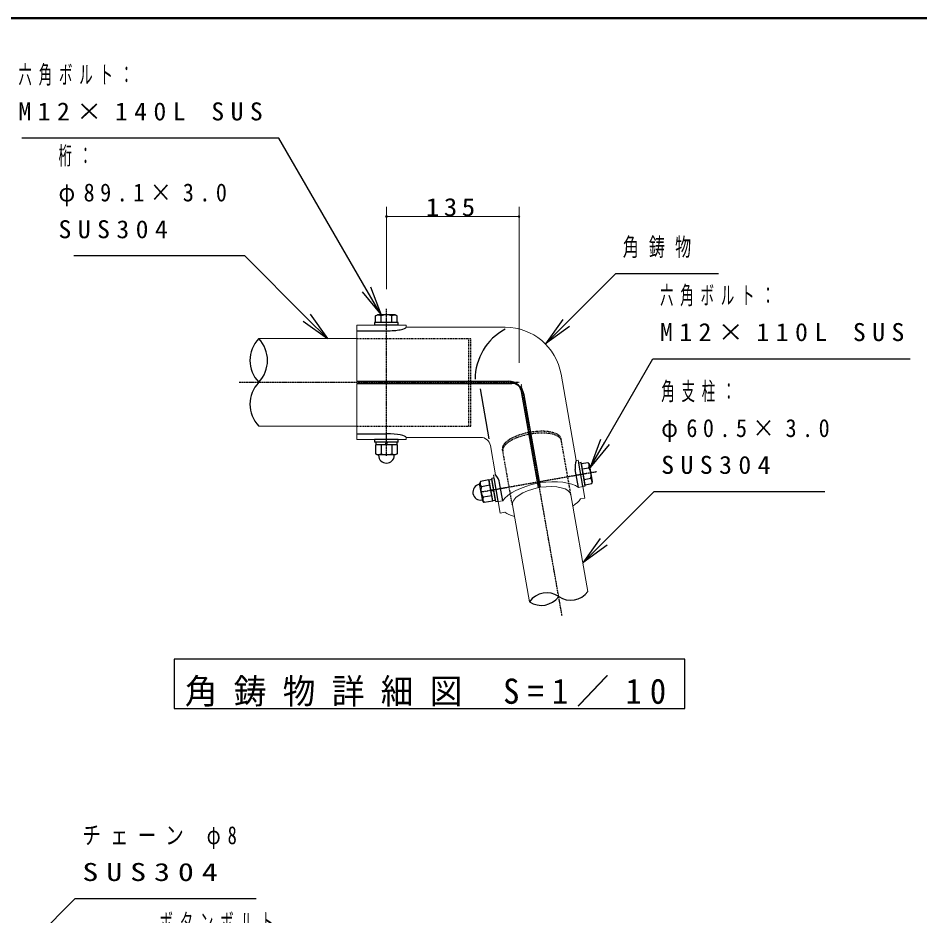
# Model space of a CAD drawing. Units: millimetres, scale not verified, with parts at other scales. Extents: x -35408 to 0, y -49934 to 13350.
# Drawn here: x -9602 to -5011, y 8778 to 13350 of the extents above; entities that cross this region are included whole.
import ezdxf

# ---------------------------------------------------------------- set-up
doc = ezdxf.new("R2010")
doc.units = ezdxf.units.MM
doc.linetypes.add('USER2', pattern=[6, 3, -1, 1, -1])
doc.linetypes.add('USER4', pattern=[8, 5, -3])
for name, color, linetype, lineweight in [('A3図枠', 7, 'Continuous', 25), ('線', 2, 'Continuous', 25), ('補助', 2, 'Continuous', 25)]:
    doc.layers.add(name, color=color, linetype=linetype, lineweight=lineweight)
doc.styles.add('ＭＳ ゴシック', font='')
doc.styles.get('ＭＳ ゴシック').set_extended_font_data('MS Gothic')

# ---------------------------------------------------------------- blocks, each defined once
blk = doc.blocks.new('dimension_origin')
at = {"color": 0, "linetype": 'Continuous', "lineweight": -2}
blk.add_circle((0, 0), 1.25, dxfattribs=at)

msp = doc.modelspace()

# ---------------------------------------------------------------- linework, layer by layer
at = {"layer": 'A3図枠', "lineweight": 50}
msp.add_line((0, 13350), (-19250, 13350), dxfattribs=at)
at = {"layer": '線', "color": 20, "linetype": 'USER2'}
for p, q in [((-7726.702, 11120.171), (-7726.702, 11870.171)), ((-8476.702, 11495.171), (-7051.702, 11495.171)), ((-6832.535, 10306.002), (-7040.623, 11486.125)), ((-6985.293, 11172.336), (-6997.58, 11242.018)), ((-6657.228, 11039.419), (-7248.113, 10935.23)), ((-6712.624, 11029.651), (-6786.484, 11016.627)), ((-7118.857, 10958.021), (-7192.718, 10944.997))]:
    msp.add_line(p, q, dxfattribs=at)
at = {"layer": '線'}
for p, q in [((-7666.702, 11799.171), (-7786.702, 11799.171)), ((-7786.702, 11799.171), (-7786.702, 11786.671)), ((-7781.55, 11833.485), (-7771.702, 11839.171)), ((-7781.55, 11799.171), (-7781.55, 11833.485)), ((-7671.853, 11799.171), (-7781.55, 11799.171)), ((-7681.702, 11839.171), (-7771.702, 11839.171)), ((-7754.126, 11799.171), (-7754.126, 11833.485)), ((-7699.278, 11799.171), (-7699.278, 11833.485)), ((-7671.853, 11833.485), (-7681.702, 11839.171)), ((-7671.853, 11799.171), (-7671.853, 11833.485)), ((-7666.702, 11786.671), (-7666.702, 11799.171)), ((-7876.702, 11757.716), (-7726.702, 11757.716)), ((-7666.702, 11786.671), (-7786.702, 11786.671)), ((-7876.702, 11500.421), (-7107.292, 11500.421)), ((-7876.702, 11489.921), (-7088.324, 11489.921)), ((-7203.345, 11206.828), (-7248.309, 11461.828)), ((-6952.761, 10959.044), (-7039.084, 11448.604)), ((-6942.913, 10960.781), (-7026.045, 11432.247)), ((-7876.702, 11232.627), (-7726.702, 11232.627)), ((-7666.702, 11203.671), (-7786.702, 11203.671)), ((-7786.702, 11203.671), (-7786.702, 11191.171)), ((-7666.702, 11191.171), (-7666.702, 11203.671)), ((-7666.702, 11191.171), (-7786.702, 11191.171)), ((-7671.853, 11176.171), (-7781.55, 11176.171)), ((-7781.55, 11176.171), (-7781.55, 11131.857)), ((-7672.952, 11191.171), (-7780.452, 11191.171)), ((-7780.452, 11191.171), (-7780.452, 11176.171)), ((-7672.952, 11176.171), (-7780.452, 11176.171)), ((-7754.126, 11176.171), (-7754.126, 11131.857)), ((-7731.558, 11176.171), (-7727.539, 11191.171)), ((-7725.864, 11176.171), (-7721.845, 11191.171)), ((-7699.278, 11176.171), (-7699.278, 11131.857)), ((-7672.952, 11191.171), (-7672.952, 11176.171)), ((-7671.853, 11176.171), (-7671.853, 11131.857)), ((-7781.55, 11131.857), (-7771.702, 11126.171)), ((-7681.702, 11126.171), (-7771.702, 11126.171)), ((-7766.702, 11123.671), (-7766.702, 11126.171)), ((-7686.702, 11123.671), (-7686.702, 11126.171)), ((-7671.853, 11131.857), (-7681.702, 11126.171)), ((-6735.353, 11086.569), (-6747.663, 11084.398)), ((-6726.825, 10966.221), (-6747.663, 11084.398)), ((-6714.515, 10968.392), (-6735.353, 11086.569)), ((-6734.458, 11081.495), (-6700.665, 11087.454)), ((-6715.41, 10973.465), (-6734.458, 11081.495)), ((-6700.665, 11087.454), (-6693.356, 11078.743)), ((-6677.727, 10990.11), (-6693.356, 11078.743)), ((-6749.279, 10960.083), (-6765.226, 11050.52)), ((-6729.696, 11054.488), (-6695.903, 11060.446)), ((-7253.828, 10974.839), (-7251.366, 10975.273)), ((-7248.345, 10990.883), (-7252.234, 10980.197)), ((-7236.606, 10891.565), (-7252.234, 10980.197)), ((-7204.704, 10998.578), (-7248.345, 10990.883)), ((-7185.655, 10890.548), (-7204.704, 10998.578)), ((-7189.741, 11000.102), (-7204.513, 10997.497)), ((-7185.846, 10891.63), (-7204.513, 10997.497)), ((-7178.516, 11008.427), (-7190.826, 11006.257)), ((-7169.989, 10888.08), (-7190.826, 11006.257)), ((-7171.074, 10894.235), (-7189.741, 11000.102)), ((-7157.678, 10890.25), (-7178.516, 11008.427)), ((-7134.479, 10892.162), (-7150.426, 10982.599)), ((-6720.172, 11000.473), (-6686.379, 11006.431)), ((-6715.41, 10973.465), (-6681.617, 10979.424)), ((-6681.617, 10979.424), (-6677.727, 10990.11)), ((-7199.942, 10971.571), (-7243.583, 10963.876)), ((-7196.023, 10949.346), (-7180.553, 10947.993)), ((-7195.034, 10943.739), (-7179.564, 10942.385)), ((-6726.825, 10966.221), (-6714.515, 10968.392)), ((-7239.936, 10896.055), (-7237.474, 10896.489)), ((-7229.296, 10882.853), (-7236.606, 10891.565)), ((-7190.417, 10917.556), (-7234.058, 10909.861)), ((-7185.655, 10890.548), (-7229.296, 10882.853)), ((-7171.074, 10894.235), (-7185.846, 10891.63)), ((-7169.989, 10888.08), (-7157.678, 10890.25))]:
    msp.add_line(p, q, dxfattribs=at)
at = {"layer": '線', "color": 7, "lineweight": 13}
for p, q in [((-7876.702, 11500.421), (-7876.702, 11786.671)), ((-7626.702, 11786.671), (-7876.702, 11786.671)), ((-7626.702, 11775.421), (-7626.702, 11786.671)), ((-7626.702, 11775.421), (-7121.953, 11775.421)), ((-8376.702, 11717.921), (-7876.702, 11717.921)), ((-6760.116, 11097.434), (-6837.59, 11536.812)), ((-7876.702, 11203.671), (-7876.702, 11489.921)), ((-8376.702, 11272.421), (-7876.702, 11272.421)), ((-7876.702, 11203.671), (-7626.702, 11203.671)), ((-7626.702, 11203.671), (-7626.702, 11214.921)), ((-7626.702, 11214.921), (-7246.727, 11214.921)), ((-7171.273, 11024.936), (-7197.487, 11173.604)), ((-6750.268, 11099.17), (-6760.116, 11097.434)), ((-6726.452, 10964.108), (-6750.268, 11099.17)), ((-7171.273, 11024.936), (-7181.121, 11023.199)), ((-7157.306, 10888.137), (-7181.121, 11023.199)), ((-6726.452, 10964.108), (-6749.279, 10960.083)), ((-6716.142, 10905.637), (-6726.452, 10964.108)), ((-7134.479, 10892.162), (-7157.306, 10888.137)), ((-7146.996, 10829.665), (-7157.306, 10888.137)), ((-6700.948, 10430.747), (-6787.772, 10923.151)), ((-6716.142, 10905.637), (-6738.969, 10901.612)), ((-6998.852, 10378.218), (-7085.676, 10870.622)), ((-7124.169, 10833.69), (-7146.996, 10829.665))]:
    msp.add_line(p, q, dxfattribs=at)
at = {"layer": '線', "color": 4, "linetype": 'USER4'}
for p, q in [((-7876.702, 11717.921), (-7296.702, 11717.921)), ((-7306.702, 11272.421), (-7306.702, 11717.921)), ((-7296.702, 11272.421), (-7296.702, 11717.921)), ((-7876.702, 11272.421), (-7296.702, 11272.421)), ((-6836.341, 11198.6), (-6837.936, 11207.644)), ((-6787.772, 10923.151), (-6836.341, 11198.6)), ((-7134.245, 11146.072), (-7135.84, 11155.115)), ((-7085.676, 10870.622), (-7134.245, 11146.072))]:
    msp.add_line(p, q, dxfattribs=at)
at = {"layer": '線'}
for centre, radius, start, end in [((-7767.838, 11809.735), 27.424, 60.00001, 119.99999), ((-7726.702, 11770.192), 68.979, 66.57346, 113.42654), ((-7685.566, 11809.735), 27.424, 60.00001, 119.99999), ((-6986.542, 11510.548), 288.75, 118.03284, 180.02513), ((-8259.577, 11606.546), 161.625, 136.44154, 223.55846), ((-8493.827, 11606.546), 161.625, 316.44154, 43.55846), ((-8259.577, 11383.796), 161.625, 136.44154, 223.55846), ((-7107.292, 11417.921), 82.5, 10, 90), ((-7088.324, 11439.921), 50, 10, 90), ((-7767.838, 11155.607), 27.424, 240.00001, 299.99999), ((-7726.702, 11123.671), 40, 180, 0), ((-7726.702, 11195.15), 68.979, 246.57346, 293.42654), ((-7685.566, 11155.607), 27.424, 240.00001, 299.99999), ((-6676.177, 11064.556), 90.148, 158.61013, 188.95712), ((-6721.673, 11069.826), 27.424, 340.00001, 39.99999), ((-7238.904, 10965.332), 90.148, 11.04288, 41.38987), ((-6753.472, 11022.448), 68.979, 346.57346, 33.42654), ((-7246.882, 10935.447), 40, 100, 280), ((-7222.574, 10981.504), 27.424, 160.00001, 219.99999), ((-6707.387, 10988.804), 27.424, 340.00001, 39.99999), ((-7176.489, 10947.859), 68.979, 166.57346, 213.42654), ((-7208.288, 10900.481), 27.424, 160.00001, 219.99999), ((-6910.744, 10314.037), 109.006, 56.07099, 143.92901), ((-6789.056, 10494.929), 109.006, 236.07099, 323.92901), ((-6938.009, 10468.664), 109.006, 236.07099, 323.92901)]:
    msp.add_arc(centre, radius, start, end, dxfattribs=at)
at = {"layer": '線', "color": 7, "lineweight": 13}
for centre, radius in [((-7121.953, 11486.671), 288.75), ((-7246.727, 11164.921), 50)]:
    msp.add_arc(centre, radius, 10, 90, dxfattribs=at)
at = {"layer": '線'}
for centre, start_param, end_param in [((-7726.702, 11775.421), 4.71238898, 6.28318531), ((-7726.702, 11214.921), 6.28318531, 7.85398163)]:
    msp.add_ellipse(centre, major_axis=(100, 0), ratio=0.177056, start_param=start_param, end_param=end_param, dxfattribs=at)
at = {"layer": '線', "color": 4, "linetype": 'USER4'}
for centre in [(-6986.888, 11181.38), (-6985.293, 11172.336)]:
    msp.add_ellipse(centre, major_axis=(-148.952, -26.264), ratio=0.39582, start_param=3.14159265, end_param=6.28318531, dxfattribs=at)
at = {"layer": '線', "color": 7, "lineweight": 13}
for centre, major_axis, start_param, end_param in [((-6925.645, 10898.84), (216.658, 38.203), 1.64472729, 2.79370891), ((-6947.803, 10894.933), (216.658, 38.203), 0.34788375, 1.49686536), ((-6925.645, 10898.84), (160.031, 28.218), 1.67096375, 3.14159265), ((-6947.803, 10894.933), (160.031, 28.218), 6.28318531, 7.75381421), ((-6947.803, 10894.933), (216.658, 38.203), 5.5434342, 5.93530092), ((-6925.645, 10898.84), (216.658, 38.203), 3.48947704, 3.88134376)]:
    msp.add_ellipse(centre, major_axis=major_axis, ratio=0.39582, start_param=start_param, end_param=end_param, dxfattribs=at)
at = {"layer": '補助'}
for p, q in [((-8323.741, 12739.171), (-9582.929, 12739.171)), ((-8273.741, 12739.171), (-8323.741, 12739.171)), ((-7829.126, 11969.075), (-8273.741, 12739.171)), ((-8497.952, 12139.171), (-9317.725, 12139.171)), ((-8447.952, 12139.171), (-8497.952, 12139.171)), ((-8132.768, 11823.987), (-8447.952, 12139.171)), ((-6811.71, 11796.914), (-6559.782, 12048.842)), ((-6559.782, 12048.842), (-6509.782, 12048.842)), ((-6509.782, 12048.842), (-6036.885, 12048.842)), ((-7850.776, 11956.575), (-7754.126, 11839.171)), ((-7754.126, 11839.171), (-7829.126, 11969.075)), ((-7807.475, 11981.575), (-7754.126, 11839.171)), ((-8150.445, 11806.31), (-8026.702, 11717.921)), ((-8026.702, 11717.921), (-8132.768, 11823.987)), ((-8115.09, 11841.665), (-8026.702, 11717.921)), ((-6829.388, 11814.592), (-6917.776, 11690.848)), ((-6917.776, 11690.848), (-6811.71, 11796.914)), ((-6794.032, 11779.237), (-6917.776, 11690.848)), ((-6615.304, 11191.338), (-6370.343, 11615.623)), ((-6370.343, 11615.623), (-6320.343, 11615.623)), ((-6320.343, 11615.623), (-5061.155, 11615.623)), ((-6636.954, 11203.838), (-6690.304, 11061.434)), ((-6690.304, 11061.434), (-6615.304, 11191.338)), ((-6593.653, 11178.838), (-6690.304, 11061.434)), ((-6620.661, 10683.015), (-6364.176, 10939.5)), ((-6364.176, 10939.5), (-6314.176, 10939.5)), ((-6314.176, 10939.5), (-5494.402, 10939.5)), ((-6638.339, 10700.693), (-6726.727, 10576.949)), ((-6726.727, 10576.949), (-6620.661, 10683.015)), ((-6602.983, 10665.337), (-6726.727, 10576.949)), ((-9523.79, 8653.116), (-9310.452, 8866.454)), ((-9310.452, 8866.454), (-9260.452, 8866.454)), ((-9260.452, 8866.454), (-8389.608, 8866.454))]:
    msp.add_line(p, q, dxfattribs=at)
at = {"layer": '補助', "lineweight": 13}
for p, q in [((-7726.702, 11970.171), (-7726.702, 12389.171)), ((-7051.702, 11595.171), (-7051.702, 12389.171)), ((-7726.702, 12339.171), (-7051.702, 12339.171))]:
    msp.add_line(p, q, dxfattribs=at)
at = {"layer": '補助'}
msp.add_lwpolyline([(-8807.292, 10085.035), (-8807.292, 9835.035), (-6207.292, 9835.035), (-6207.292, 10085.035)], close=True, dxfattribs=at)

# ---------------------------------------------------------------- block references
at = {"layer": '補助', "lineweight": 13, "xscale": 3.33, "yscale": 3.33}
msp.add_blockref('dimension_origin', (-7726.702, 12339.171), dxfattribs=at)
at = {"layer": '補助', "lineweight": 13, "xscale": 3.33, "yscale": 3.33, "rotation": 180}
msp.add_blockref('dimension_origin', (-7051.702, 12339.171), dxfattribs=at)

# ---------------------------------------------------------------- texts
at = {"layer": '補助', "style": 'ＭＳ ゴシック'}
for s, insert, char_height, attachment_point in [('\\T1.5;\\W0.55;六角ボルト：', (-9599.991, 13107.921), 91.64, 1), ('\\T1.5;\\W1.05;M12×140L\\~SUS', (-9599.991, 12920.421), 91.64, 1), ('\\T1.5;\\W0.55;桁：', (-9395.987, 12695.421), 91.64, 1), ('\\T1.5;\\W0.9;φ89.1×3.0', (-9395.987, 12507.921), 91.64, 1), ('\\T1.33;\\W1.1;135', (-7389.202, 12340.171), 91.64, 8), ('\\T1.5;\\W1.05;SUS304', (-9395.987, 12320.421), 91.64, 1), ('\\T1.64;\\W0.65;角鋳物', (-6523.532, 12230.092), 91.64, 1), ('\\T1.5;\\W0.55;六角ボルト：', (-6334.093, 11984.373), 91.64, 1), ('\\T1.5;\\W1.05;M12×110L\\~SUS', (-6334.093, 11796.873), 91.64, 1), ('\\T1.5;\\W0.55;角支柱：', (-6327.926, 11495.75), 91.64, 1), ('\\T1.5;\\W0.9;φ60.5×3.0', (-6327.926, 11308.25), 91.64, 1), ('\\T1.5;\\W1.05;SUS304', (-6327.926, 11120.75), 91.64, 1), ('\\T1.5;\\W0.95;角鋳物詳細図\\~S=1／10', (-7507.292, 9843.368), 128.3, 8), ('\\T1.5;\\W0.75;チェーン\\~φ8', (-9274.202, 9235.204), 91.64, 1), ('\\T1.5;\\W1.3;SUS304', (-9274.202, 9047.704), 91.64, 1), ('\\T1.5;\\W0.55;ボタンボルト', (-8882.3, 8790.937), 91.64, 1)]:
    msp.add_mtext(s, dxfattribs=dict(at, insert=insert, char_height=char_height, attachment_point=attachment_point))

doc.saveas('drawing.dxf')
